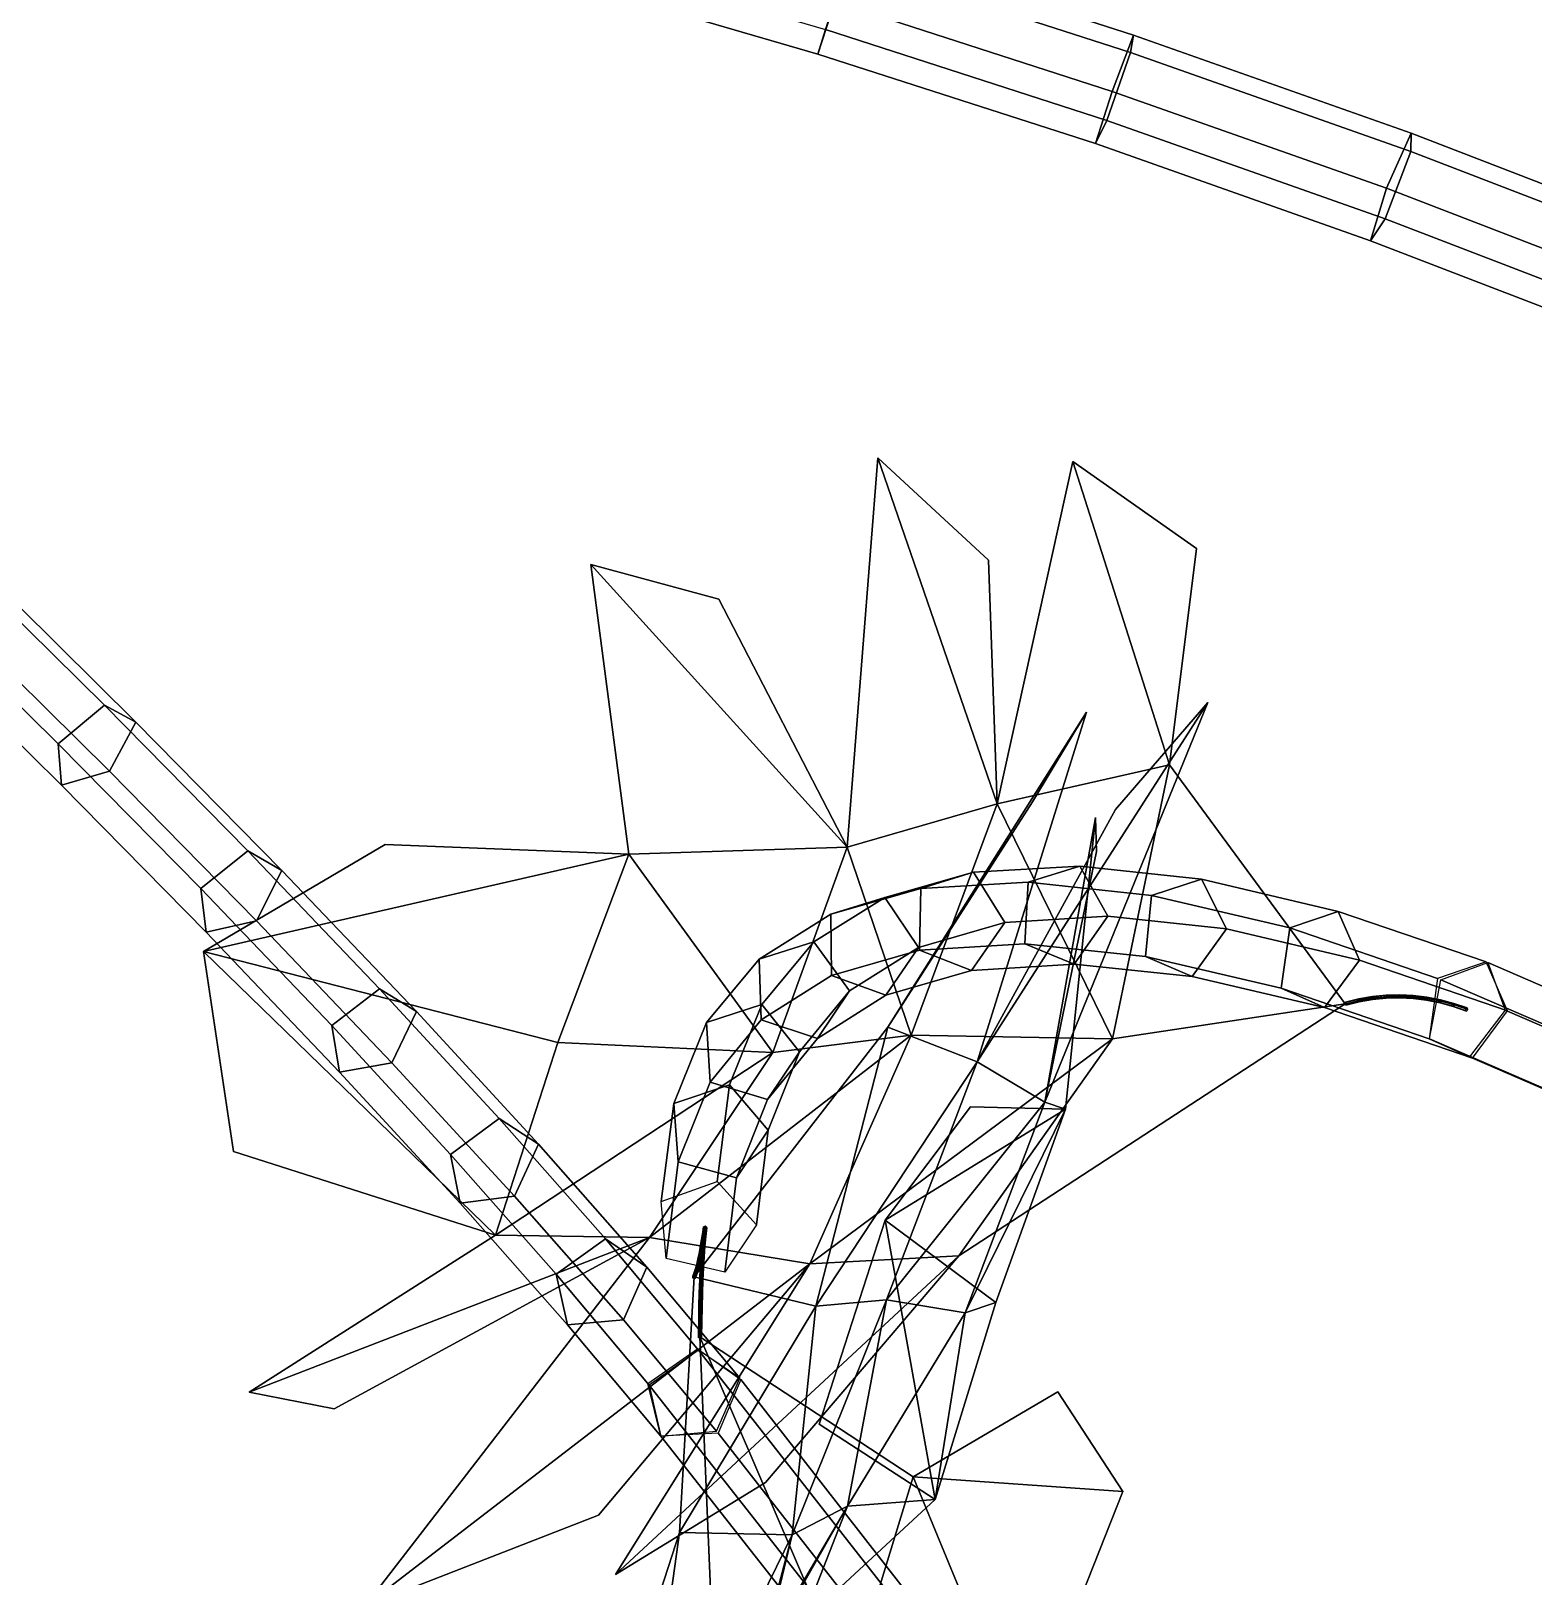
# Model space of a CAD drawing. Header units: metres. Extents: x -349 to 464, y -383 to 362.
# Drawn here: x -123.66 to -89.44, y 3.48 to 38.68 of the extents above; entities that cross this region are included whole.
import ezdxf

# ---------------------------------------------------------------- set-up
doc = ezdxf.new("R2010")
doc.units = ezdxf.units.M

msp = doc.modelspace()

# ---------------------------------------------------------------- linework, layer by layer
at = {"layer": 'Breeder_Leaf', "color": 3}
for points in [[(-105.065, 20.08812, 346.919), (-104.3704, 28.9533, 340.721), (-101.6502, 21.07565, 353.8913)], [(-105.065, 20.08812, 346.919), (-101.6502, 21.07565, 353.8913), (-104.3704, 28.9533, 340.721)], [(-104.3704, 28.9533, 340.721), (-101.8492, 26.6253, 347.8039), (-101.6502, 21.07565, 353.8913)], [(-104.3704, 28.9533, 340.721), (-101.6502, 21.07565, 353.8913), (-101.8492, 26.6253, 347.8039)], [(-101.6502, 21.07565, 353.8913), (-99.9246, 28.8676, 351.2028), (-97.7269, 21.9607, 362.3505)], [(-101.6502, 21.07565, 353.8913), (-97.7269, 21.9607, 362.3505), (-99.9246, 28.8676, 351.2028)], [(-99.9246, 28.8676, 351.2028), (-97.1113, 26.8876, 357.1758), (-97.7269, 21.9607, 362.3505)], [(-99.9246, 28.8676, 351.2028), (-97.7269, 21.9607, 362.3505), (-97.1113, 26.8876, 357.1758)], [(-110.044, 19.9284, 339.5712), (-110.9094, 26.5241, 336.5855), (-105.065, 20.08812, 346.919)], [(-110.044, 19.9284, 339.5712), (-105.065, 20.08812, 346.919), (-110.9094, 26.5241, 336.5855)], [(-110.9094, 26.5241, 336.5855), (-107.9881, 25.7327, 340.5021), (-105.065, 20.08812, 346.919)], [(-110.9094, 26.5241, 336.5855), (-105.065, 20.08812, 346.919), (-107.9881, 25.7327, 340.5021)], [(-100.5656, 14.2786, 298.742), (-96.8495, 23.3848, 294.1859), (-102.1096, 15.1961, 306.3593)], [(-100.5656, 14.2786, 298.742), (-102.1096, 15.1961, 306.3593), (-96.8495, 23.3848, 294.1859)], [(-96.8495, 23.3848, 294.1859), (-98.9585, 20.942, 301.3643), (-102.1096, 15.1961, 306.3593)], [(-96.8495, 23.3848, 294.1859), (-102.1096, 15.1961, 306.3593), (-98.9585, 20.942, 301.3643)], [(-102.1096, 15.1961, 306.3593), (-99.6174, 23.1604, 305.2281), (-104.1378, 15.9852, 315.4696)], [(-102.1096, 15.1961, 306.3593), (-104.1378, 15.9852, 315.4696), (-99.6174, 23.1604, 305.2281)], [(-99.6174, 23.1604, 305.2281), (-100.8481, 21.1202, 311.6961), (-104.1378, 15.9852, 315.4696)], [(-99.6174, 23.1604, 305.2281), (-104.1378, 15.9852, 315.4696), (-100.8481, 21.1202, 311.6961)], [(-99.02153, 15.7242, 364.0315), (-101.6502, 21.07565, 353.8913), (-97.7269, 21.9607, 362.3505)], [(-99.02153, 15.7242, 364.0315), (-97.7269, 21.9607, 362.3505), (-101.6502, 21.07565, 353.8913)], [(-93.7237, 16.5204, 375.5502), (-99.02153, 15.7242, 364.0315), (-97.7269, 21.9607, 362.3505)], [(-93.7237, 16.5204, 375.5502), (-97.7269, 21.9607, 362.3505), (-99.02153, 15.7242, 364.0315)], [(-103.6062, 15.801, 355.2976), (-105.065, 20.08812, 346.919), (-101.6502, 21.07565, 353.8913)], [(-103.6062, 15.801, 355.2976), (-101.6502, 21.07565, 353.8913), (-105.065, 20.08812, 346.919)], [(-99.02153, 15.7242, 364.0315), (-103.6062, 15.801, 355.2976), (-101.6502, 21.07565, 353.8913)], [(-99.02153, 15.7242, 364.0315), (-101.6502, 21.07565, 353.8913), (-103.6062, 15.801, 355.2976)], [(-100.0934, 14.1173, 289.8788), (-99.4074, 20.7602, 286.9519), (-100.5656, 14.2786, 298.742)], [(-100.0934, 14.1173, 289.8788), (-100.5656, 14.2786, 298.742), (-99.4074, 20.7602, 286.9519)], [(-99.4074, 20.7602, 286.9519), (-99.3901, 19.9858, 291.8406), (-100.5656, 14.2786, 298.742)], [(-99.4074, 20.7602, 286.9519), (-100.5656, 14.2786, 298.742), (-99.3901, 19.9858, 291.8406)], [(-119.7307, 17.7104, 333.8248), (-115.5896, 20.1459, 335.812), (-110.044, 19.9284, 339.5712)], [(-119.7307, 17.7104, 333.8248), (-110.044, 19.9284, 339.5712), (-115.5896, 20.1459, 335.812)], [(-106.7639, 15.4124, 348.1786), (-110.044, 19.9284, 339.5712), (-105.065, 20.08812, 346.919)], [(-106.7639, 15.4124, 348.1786), (-105.065, 20.08812, 346.919), (-110.044, 19.9284, 339.5712)], [(-103.6062, 15.801, 355.2976), (-106.7639, 15.4124, 348.1786), (-105.065, 20.08812, 346.919)], [(-103.6062, 15.801, 355.2976), (-105.065, 20.08812, 346.919), (-106.7639, 15.4124, 348.1786)], [(-111.6565, 15.6382, 340.5276), (-119.7307, 17.7104, 333.8248), (-110.044, 19.9284, 339.5712)], [(-111.6565, 15.6382, 340.5276), (-110.044, 19.9284, 339.5712), (-119.7307, 17.7104, 333.8248)], [(-106.7639, 15.4124, 348.1786), (-111.6565, 15.6382, 340.5276), (-110.044, 19.9284, 339.5712)], [(-106.7639, 15.4124, 348.1786), (-110.044, 19.9284, 339.5712), (-111.6565, 15.6382, 340.5276)], [(-113.0817, 11.2503, 341.4132), (-119.7307, 17.7104, 333.8248), (-111.6565, 15.6382, 340.5276)], [(-113.0817, 11.2503, 341.4132), (-111.6565, 15.6382, 340.5276), (-119.7307, 17.7104, 333.8248)], [(-113.0817, 11.2503, 341.4132), (-119.0492, 13.154, 337.7142), (-119.7307, 17.7104, 333.8248)], [(-113.0817, 11.2503, 341.4132), (-119.7307, 17.7104, 333.8248), (-119.0492, 13.154, 337.7142)], [(-102.526, 10.7806, 365.0894), (-99.02153, 15.7242, 364.0315), (-93.7237, 16.5204, 375.5502)], [(-102.526, 10.7806, 365.0894), (-93.7237, 16.5204, 375.5502), (-99.02153, 15.7242, 364.0315)], [(-108.5509, 10.2963, 328.4316), (-105.7802, 9.6323, 316.0517), (-104.1378, 15.9852, 315.4696)], [(-108.5509, 10.2963, 328.4316), (-104.1378, 15.9852, 315.4696), (-105.7802, 9.6323, 316.0517)], [(-105.7802, 9.6323, 316.0517), (-102.1096, 15.1961, 306.3593), (-104.1378, 15.9852, 315.4696)], [(-105.7802, 9.6323, 316.0517), (-104.1378, 15.9852, 315.4696), (-102.1096, 15.1961, 306.3593)], [(-113.0817, 11.2503, 341.4132), (-111.6565, 15.6382, 340.5276), (-106.7639, 15.4124, 348.1786)], [(-113.0817, 11.2503, 341.4132), (-106.7639, 15.4124, 348.1786), (-111.6565, 15.6382, 340.5276)], [(-105.9193, 10.5963, 356.3639), (-109.5687, 11.1974, 349.381), (-103.6062, 15.801, 355.2976)], [(-105.9193, 10.5963, 356.3639), (-103.6062, 15.801, 355.2976), (-109.5687, 11.1974, 349.381)], [(-109.5687, 11.1974, 349.381), (-106.7639, 15.4124, 348.1786), (-103.6062, 15.801, 355.2976)], [(-109.5687, 11.1974, 349.381), (-103.6062, 15.801, 355.2976), (-106.7639, 15.4124, 348.1786)], [(-105.9193, 10.5963, 356.3639), (-103.6062, 15.801, 355.2976), (-99.02153, 15.7242, 364.0315)], [(-105.9193, 10.5963, 356.3639), (-99.02153, 15.7242, 364.0315), (-103.6062, 15.801, 355.2976)], [(-102.526, 10.7806, 365.0894), (-105.9193, 10.5963, 356.3639), (-99.02153, 15.7242, 364.0315)], [(-102.526, 10.7806, 365.0894), (-99.02153, 15.7242, 364.0315), (-105.9193, 10.5963, 356.3639)], [(-109.5687, 11.1974, 349.381), (-113.0817, 11.2503, 341.4132), (-106.7639, 15.4124, 348.1786)], [(-109.5687, 11.1974, 349.381), (-106.7639, 15.4124, 348.1786), (-113.0817, 11.2503, 341.4132)], [(-105.7802, 9.6323, 316.0517), (-104.1747, 9.7777, 306.3199), (-102.1096, 15.1961, 306.3593)], [(-105.7802, 9.6323, 316.0517), (-102.1096, 15.1961, 306.3593), (-104.1747, 9.7777, 306.3199)], [(-104.1747, 9.7777, 306.3199), (-100.5656, 14.2786, 298.742), (-102.1096, 15.1961, 306.3593)], [(-104.1747, 9.7777, 306.3199), (-102.1096, 15.1961, 306.3593), (-100.5656, 14.2786, 298.742)], [(-104.1999, 11.5935, 279.4605), (-102.2572, 14.1735, 283.5346), (-100.0934, 14.1173, 289.8788)], [(-104.1999, 11.5935, 279.4605), (-100.0934, 14.1173, 289.8788), (-102.2572, 14.1735, 283.5346)], [(-101.6773, 9.7156, 289.6842), (-104.1999, 11.5935, 279.4605), (-100.0934, 14.1173, 289.8788)], [(-101.6773, 9.7156, 289.6842), (-100.0934, 14.1173, 289.8788), (-104.1999, 11.5935, 279.4605)], [(-104.1747, 9.7777, 306.3199), (-102.3762, 9.4768, 298.7385), (-100.5656, 14.2786, 298.742)], [(-104.1747, 9.7777, 306.3199), (-100.5656, 14.2786, 298.742), (-102.3762, 9.4768, 298.7385)], [(-102.3762, 9.4768, 298.7385), (-100.0934, 14.1173, 289.8788), (-100.5656, 14.2786, 298.742)], [(-102.3762, 9.4768, 298.7385), (-100.5656, 14.2786, 298.742), (-100.0934, 14.1173, 289.8788)], [(-102.3762, 9.4768, 298.7385), (-101.6773, 9.7156, 289.6842), (-100.0934, 14.1173, 289.8788)], [(-102.3762, 9.4768, 298.7385), (-100.0934, 14.1173, 289.8788), (-101.6773, 9.7156, 289.6842)], [(-103.0633, 5.229, 289.5465), (-105.7072, 6.9434, 282.99), (-104.1999, 11.5935, 279.4605)], [(-103.0633, 5.229, 289.5465), (-104.1999, 11.5935, 279.4605), (-105.7072, 6.9434, 282.99)], [(-103.0633, 5.229, 289.5465), (-104.1999, 11.5935, 279.4605), (-101.6773, 9.7156, 289.6842)], [(-103.0633, 5.229, 289.5465), (-101.6773, 9.7156, 289.6842), (-104.1999, 11.5935, 279.4605)], [(-109.5687, 11.1974, 349.381), (-118.693, 7.6736, 341.3177), (-113.0817, 11.2503, 341.4132)], [(-109.5687, 11.1974, 349.381), (-113.0817, 11.2503, 341.4132), (-118.693, 7.6736, 341.3177)], [(-109.5687, 11.1974, 349.381), (-116.7568, 7.2916, 344.165), (-118.693, 7.6736, 341.3177)], [(-109.5687, 11.1974, 349.381), (-118.693, 7.6736, 341.3177), (-116.7568, 7.2916, 344.165)], [(-105.9193, 10.5963, 356.3639), (-116.0569, 2.7954, 347.3185), (-109.5687, 11.1974, 349.381)], [(-105.9193, 10.5963, 356.3639), (-109.5687, 11.1974, 349.381), (-116.0569, 2.7954, 347.3185)], [(-105.9193, 10.5963, 356.3639), (-110.7301, 4.8682, 352.9446), (-116.0569, 2.7954, 347.3185)], [(-105.9193, 10.5963, 356.3639), (-116.0569, 2.7954, 347.3185), (-110.7301, 4.8682, 352.9446)], [(-102.526, 10.7806, 365.0894), (-110.3481, 3.5168, 357.2239), (-105.9193, 10.5963, 356.3639)], [(-102.526, 10.7806, 365.0894), (-105.9193, 10.5963, 356.3639), (-110.3481, 3.5168, 357.2239)], [(-102.526, 10.7806, 365.0894), (-106.9284, 5.6189, 362.6703), (-110.3481, 3.5168, 357.2239)], [(-102.526, 10.7806, 365.0894), (-110.3481, 3.5168, 357.2239), (-106.9284, 5.6189, 362.6703)], [(-108.889, 4.4741, 314.7993), (-105.7802, 9.6323, 316.0517), (-108.5509, 10.2963, 328.4316)], [(-108.889, 4.4741, 314.7993), (-108.5509, 10.2963, 328.4316), (-105.7802, 9.6323, 316.0517)], [(-108.889, 4.4741, 314.7993), (-106.3236, 4.4222, 305.7937), (-105.7802, 9.6323, 316.0517)], [(-108.889, 4.4741, 314.7993), (-105.7802, 9.6323, 316.0517), (-106.3236, 4.4222, 305.7937)], [(-106.3236, 4.4222, 305.7937), (-104.1747, 9.7777, 306.3199), (-105.7802, 9.6323, 316.0517)], [(-106.3236, 4.4222, 305.7937), (-105.7802, 9.6323, 316.0517), (-104.1747, 9.7777, 306.3199)], [(-106.3236, 4.4222, 305.7937), (-105.0619, 5.07796, 298.0208), (-104.1747, 9.7777, 306.3199)], [(-106.3236, 4.4222, 305.7937), (-104.1747, 9.7777, 306.3199), (-105.0619, 5.07796, 298.0208)], [(-105.0619, 5.07796, 298.0208), (-102.3762, 9.4768, 298.7385), (-104.1747, 9.7777, 306.3199)], [(-105.0619, 5.07796, 298.0208), (-104.1747, 9.7777, 306.3199), (-102.3762, 9.4768, 298.7385)], [(-103.0633, 5.229, 289.5465), (-101.6773, 9.7156, 289.6842), (-102.3762, 9.4768, 298.7385)], [(-103.0633, 5.229, 289.5465), (-102.3762, 9.4768, 298.7385), (-101.6773, 9.7156, 289.6842)], [(-105.0619, 5.07796, 298.0208), (-103.0633, 5.229, 289.5465), (-102.3762, 9.4768, 298.7385)], [(-105.0619, 5.07796, 298.0208), (-102.3762, 9.4768, 298.7385), (-103.0633, 5.229, 289.5465)], [(-107.875, -4.02044, 321.922), (-105.0127, 0.9958, 319.8042), (-108.4224, 8.931, 329.1202)], [(-107.875, -4.02044, 321.922), (-108.4224, 8.931, 329.1202), (-105.0127, 0.9958, 319.8042)], [(-108.4224, 8.931, 329.1202), (-105.0127, 0.9958, 319.8042), (-103.5635, 5.7475, 315.478)], [(-108.4224, 8.931, 329.1202), (-103.5635, 5.7475, 315.478), (-105.0127, 0.9958, 319.8042)], [(-98.7852, 5.4069, 303.074), (-100.2678, 7.6819, 309.4095), (-103.5635, 5.7475, 315.478)], [(-98.7852, 5.4069, 303.074), (-103.5635, 5.7475, 315.478), (-100.2678, 7.6819, 309.4095)], [(-105.0127, 0.9958, 319.8042), (-101.0548, -0.3295, 308.8066), (-103.5635, 5.7475, 315.478)], [(-105.0127, 0.9958, 319.8042), (-103.5635, 5.7475, 315.478), (-101.0548, -0.3295, 308.8066)], [(-101.0548, -0.3295, 308.8066), (-98.7852, 5.4069, 303.074), (-103.5635, 5.7475, 315.478)], [(-101.0548, -0.3295, 308.8066), (-103.5635, 5.7475, 315.478), (-98.7852, 5.4069, 303.074)], [(-106.3236, 4.4222, 305.7937), (-108.4445, -3.5786, 292.4921), (-105.0619, 5.07796, 298.0208)], [(-106.3236, 4.4222, 305.7937), (-105.0619, 5.07796, 298.0208), (-108.4445, -3.5786, 292.4921)], [(-105.0619, 5.07796, 298.0208), (-107.391, 0.984, 289.5388), (-107.2419, 1.364, 286.0985)], [(-105.0619, 5.07796, 298.0208), (-107.2419, 1.364, 286.0985), (-107.391, 0.984, 289.5388)], [(-105.0619, 5.07796, 298.0208), (-107.2419, 1.364, 286.0985), (-103.0633, 5.229, 289.5465)], [(-105.0619, 5.07796, 298.0208), (-103.0633, 5.229, 289.5465), (-107.2419, 1.364, 286.0985)], [(-108.889, 4.4741, 314.7993), (-110.6047, -0.8248, 310.2327), (-109.9119, -2.9095, 303.8335)], [(-108.889, 4.4741, 314.7993), (-109.9119, -2.9095, 303.8335), (-110.6047, -0.8248, 310.2327)], [(-108.889, 4.4741, 314.7993), (-109.9119, -2.9095, 303.8335), (-106.3236, 4.4222, 305.7937)], [(-108.889, 4.4741, 314.7993), (-106.3236, 4.4222, 305.7937), (-109.9119, -2.9095, 303.8335)], [(-106.3236, 4.4222, 305.7937), (-107.7259, -1.4279, 300.1852), (-108.4445, -3.5786, 292.4921)], [(-106.3236, 4.4222, 305.7937), (-108.4445, -3.5786, 292.4921), (-107.7259, -1.4279, 300.1852)]]:
    msp.add_3dface(points, dxfattribs=at)
at = {"layer": 'Breeder_Petiole', "color": 3}
for points in [[(-105.3453, 39.3368, 289.3181), (-111.7027, 41.1948, 288.9673), (-112.105, 40.01114, 289.9932), (-105.7337, 38.1495, 290.345)], [(-105.7337, 38.1495, 290.345), (-112.105, 40.01114, 289.9932), (-112.0175, 40.5935, 291.4993), (-105.5621, 38.7071, 291.8533)], [(-98.5428, 38.5793, 290.2158), (-104.93, 40.6392, 290.182), (-105.3453, 39.3368, 289.3181), (-99.0327, 37.3015, 289.3541)], [(-98.61, 38.1896, 291.7839), (-105.058, 40.269, 291.7511), (-104.93, 40.6392, 290.182), (-98.5428, 38.5793, 290.2158)], [(-99.1524, 36.6406, 291.8879), (-105.5621, 38.7071, 291.8533), (-105.058, 40.269, 291.7511), (-98.61, 38.1896, 291.7839)], [(-99.0327, 37.3015, 289.3541), (-105.3453, 39.3368, 289.3181), (-105.7337, 38.1495, 290.345), (-99.4073, 36.1102, 290.3816)], [(-99.4073, 36.1102, 290.3816), (-105.7337, 38.1495, 290.345), (-105.5621, 38.7071, 291.8533), (-99.1524, 36.6406, 291.8879)], [(-92.2203, 36.346, 289.9312), (-98.5428, 38.5793, 290.2158), (-99.0327, 37.3015, 289.3541), (-92.784, 35.09496, 289.0755)], [(-92.2277, 35.9353, 291.4953), (-98.61, 38.1896, 291.7839), (-98.5428, 38.5793, 290.2158), (-92.2203, 36.346, 289.9312)], [(-92.8077, 34.4002, 291.603), (-99.1524, 36.6406, 291.8879), (-98.61, 38.1896, 291.7839), (-92.2277, 35.9353, 291.4953)], [(-92.784, 35.09496, 289.0755), (-99.0327, 37.3015, 289.3541), (-99.4073, 36.1102, 290.3816), (-93.145, 33.8992, 290.1028)], [(-93.145, 33.8992, 290.1028), (-99.4073, 36.1102, 290.3816), (-99.1524, 36.6406, 291.8879), (-92.8077, 34.4002, 291.603)], [(-85.9819, 33.946, 289.3292), (-92.2203, 36.346, 289.9312), (-92.784, 35.09496, 289.0755), (-86.6182, 32.7234, 288.4832)], [(-85.9301, 33.5126, 290.8864), (-92.2277, 35.9353, 291.4953), (-92.2203, 36.346, 289.9312), (-85.9819, 33.946, 289.3292)], [(-86.5472, 31.9924, 290.9995), (-92.8077, 34.4002, 291.603), (-92.2277, 35.9353, 291.4953), (-85.9301, 33.5126, 290.8864)], [(-86.6182, 32.7234, 288.4832), (-92.784, 35.09496, 289.0755), (-93.145, 33.8992, 290.1028), (-86.9656, 31.523, 289.5096)], [(-86.9656, 31.523, 289.5096), (-93.145, 33.8992, 290.1028), (-92.8077, 34.4002, 291.603), (-86.5472, 31.9924, 290.9995)], [(-123.039, 22.4392, 274.9559), (-126.5158, 25.8676, 272.1775), (-125.4855, 26.7677, 272.0002), (-121.9877, 23.3178, 274.7945)], [(-121.9877, 23.3178, 274.7945), (-125.4855, 26.7677, 272.0002), (-124.8419, 26.4616, 270.819), (-121.2728, 22.9368, 273.6779)], [(-121.2728, 22.9368, 273.6779), (-124.8419, 26.4616, 270.819), (-125.4685, 25.3694, 270.2552), (-121.8755, 21.8191, 273.1386)], [(-122.9686, 21.499, 273.917), (-126.5052, 24.9904, 271.0828), (-126.5158, 25.8676, 272.1775), (-123.039, 22.4392, 274.9559)], [(-121.8755, 21.8191, 273.1386), (-125.4685, 25.3694, 270.2552), (-126.5052, 24.9904, 271.0828), (-122.9686, 21.499, 273.917)], [(-119.7947, 19.1487, 278.151), (-123.039, 22.4392, 274.9559), (-121.9877, 23.3178, 274.7945), (-118.7238, 20.00669, 278.0082)], [(-118.7238, 20.00669, 278.0082), (-121.9877, 23.3178, 274.7945), (-121.2728, 22.9368, 273.6779), (-117.9429, 19.5541, 276.9649)], [(-117.9429, 19.5541, 276.9649), (-121.2728, 22.9368, 273.6779), (-121.8755, 21.8191, 273.1386), (-118.5238, 18.4121, 276.4532)], [(-119.6692, 18.1483, 277.1755), (-122.9686, 21.499, 273.917), (-123.039, 22.4392, 274.9559), (-119.7947, 19.1487, 278.151)], [(-118.5238, 18.4121, 276.4532), (-121.8755, 21.8191, 273.1386), (-122.9686, 21.499, 273.917), (-119.6692, 18.1483, 277.1755)], [(-116.8077, 16.0226, 281.7381), (-119.7947, 19.1487, 278.151), (-118.7238, 20.00669, 278.0082), (-115.7188, 16.8608, 281.6162)], [(-115.7188, 16.8608, 281.6162), (-118.7238, 20.00669, 278.0082), (-117.9429, 19.5541, 276.9649), (-114.8777, 16.3405, 280.6545)], [(-114.8777, 16.3405, 280.6545), (-117.9429, 19.5541, 276.9649), (-118.5238, 18.4121, 276.4532), (-115.4389, 15.1757, 280.1731)], [(-103.3894, 19.144, 359.6236), (-105.4402, 18.5577, 354.1902), (-104.2127, 18.9366, 353.6874), (-102.1863, 19.5151, 359.0597)], [(-102.1863, 19.5151, 359.0597), (-104.2127, 18.9366, 353.6874), (-103.4445, 17.8028, 353.5211), (-101.4754, 18.3703, 358.7643)], [(-100.9445, 19.2884, 364.9219), (-103.3894, 19.144, 359.6236), (-102.1863, 19.5151, 359.0597), (-99.7702, 19.6568, 364.2985)], [(-99.7702, 19.6568, 364.2985), (-102.1863, 19.5151, 359.0597), (-101.4754, 18.3703, 358.7643), (-99.1259, 18.5117, 363.8778)], [(-98.133, 18.9883, 370.0283), (-100.9445, 19.2884, 364.9219), (-99.7702, 19.6568, 364.2985), (-96.9918, 19.359, 369.3476)], [(-96.9918, 19.359, 369.3476), (-99.7702, 19.6568, 364.2985), (-99.1259, 18.5117, 363.8778), (-96.4225, 18.2245, 368.8072)], [(-94.9865, 18.2459, 374.8882), (-98.133, 18.9883, 370.0283), (-96.9918, 19.359, 369.3476), (-93.882, 18.6239, 374.1529)], [(-93.882, 18.6239, 374.1529), (-96.9918, 19.359, 369.3476), (-96.4225, 18.2245, 368.8072), (-93.3955, 17.5106, 373.4994)], [(-116.6321, 14.9654, 280.8328), (-119.6692, 18.1483, 277.1755), (-119.7947, 19.1487, 278.151), (-116.8077, 16.0226, 281.7381)], [(-103.4185, 17.7423, 359.6757), (-105.4261, 17.1624, 354.3359), (-105.4402, 18.5577, 354.1902), (-103.3894, 19.144, 359.6236)], [(-101.0234, 17.8882, 364.8835), (-103.4185, 17.7423, 359.6757), (-103.3894, 19.144, 359.6236), (-100.9445, 19.2884, 364.9219)], [(-98.2678, 17.5975, 369.9037), (-101.0234, 17.8882, 364.8835), (-100.9445, 19.2884, 364.9219), (-98.133, 18.9883, 370.0283)], [(-105.4402, 18.5577, 354.1902), (-107.0737, 17.537, 348.6802), (-105.8265, 17.9286, 348.2393), (-104.2127, 18.9366, 353.6874)], [(-104.2127, 18.9366, 353.6874), (-105.8265, 17.9286, 348.2393), (-105.0108, 16.8165, 348.2049), (-103.4445, 17.8028, 353.5211)], [(-95.1826, 16.8721, 374.6822), (-98.2678, 17.5975, 369.9037), (-98.133, 18.9883, 370.0283), (-94.9865, 18.2459, 374.8882)], [(-115.4389, 15.1757, 280.1731), (-118.5238, 18.4121, 276.4532), (-119.6692, 18.1483, 277.1755), (-116.6321, 14.9654, 280.8328)], [(-105.4261, 17.1624, 354.3359), (-107.0234, 16.156, 348.9216), (-107.0737, 17.537, 348.6802), (-105.4402, 18.5577, 354.1902)], [(-101.4754, 18.3703, 358.7643), (-103.4445, 17.8028, 353.5211), (-104.1901, 16.7126, 353.9197), (-102.2326, 17.2809, 359.1428)], [(-99.1259, 18.5117, 363.8778), (-101.4754, 18.3703, 358.7643), (-102.2326, 17.2809, 359.1428), (-99.8959, 17.425, 364.2374)], [(-96.4225, 18.2245, 368.8072), (-99.1259, 18.5117, 363.8778), (-99.8959, 17.425, 364.2374), (-97.2066, 17.142, 369.1489)], [(-91.6161, 17.09446, 379.3588), (-94.9865, 18.2459, 374.8882), (-93.882, 18.6239, 374.1529), (-90.5117, 17.4724, 378.6236)], [(-90.5117, 17.4724, 378.6236), (-93.882, 18.6239, 374.1529), (-93.3955, 17.5106, 373.4994), (-90.02518, 16.3591, 377.97)], [(-93.3955, 17.5106, 373.4994), (-96.4225, 18.2245, 368.8072), (-97.2066, 17.142, 369.1489), (-94.1947, 16.4341, 373.8246)], [(-91.8122, 15.7206, 379.1529), (-95.1826, 16.8721, 374.6822), (-94.9865, 18.2459, 374.8882), (-91.6161, 17.09446, 379.3588)], [(-107.0737, 17.537, 348.6802), (-108.271, 16.09416, 343.1526), (-107.0091, 16.5032, 342.7738), (-105.8265, 17.9286, 348.2393)], [(-105.8265, 17.9286, 348.2393), (-107.0091, 16.5032, 342.7738), (-106.1564, 15.4232, 342.8724), (-105.0108, 16.8165, 348.2049)], [(-103.4445, 17.8028, 353.5211), (-105.0108, 16.8165, 348.2049), (-105.7463, 15.7272, 348.6241), (-104.1901, 16.7126, 353.9197)], [(-102.2326, 17.2809, 359.1428), (-104.1901, 16.7126, 353.9197), (-105.4261, 17.1624, 354.3359), (-103.4185, 17.7423, 359.6757)], [(-99.8959, 17.425, 364.2374), (-102.2326, 17.2809, 359.1428), (-103.4185, 17.7423, 359.6757), (-101.0234, 17.8882, 364.8835)], [(-97.2066, 17.142, 369.1489), (-99.8959, 17.425, 364.2374), (-101.0234, 17.8882, 364.8835), (-98.2678, 17.5975, 369.9037)], [(-94.1947, 16.4341, 373.8246), (-97.2066, 17.142, 369.1489), (-98.2678, 17.5975, 369.9037), (-95.1826, 16.8721, 374.6822)], [(-107.0234, 16.156, 348.9216), (-108.1921, 14.7349, 343.4908), (-108.271, 16.09416, 343.1526), (-107.0737, 17.537, 348.6802)], [(-90.02518, 16.3591, 377.97), (-93.3955, 17.5106, 373.4994), (-94.1947, 16.4341, 373.8246), (-90.8243, 15.2827, 378.2953)], [(-87.9489, 15.5164, 383.5376), (-91.5399, 17.06807, 379.4494), (-90.4757, 17.4583, 378.663), (-86.8772, 15.903, 382.7596)], [(-86.8772, 15.903, 382.7596), (-90.4757, 17.4583, 378.663), (-90.07879, 16.3766, 377.9042), (-86.4338, 14.8022, 382.0561)], [(-104.1901, 16.7126, 353.9197), (-105.7463, 15.7272, 348.6241), (-107.0234, 16.156, 348.9216), (-105.4261, 17.1624, 354.3359)], [(-88.1685, 14.1501, 383.3075), (-91.8023, 15.7189, 379.1681), (-91.5399, 17.06807, 379.4494), (-87.9489, 15.5164, 383.5376)], [(-114.1009, 13.08597, 285.6892), (-116.8077, 16.0226, 281.7381), (-115.7188, 16.8608, 281.6162), (-112.9956, 13.9056, 285.5905)], [(-112.9956, 13.9056, 285.5905), (-115.7188, 16.8608, 281.6162), (-114.8777, 16.3405, 280.6545), (-112.1006, 13.3218, 284.7179)], [(-105.0108, 16.8165, 348.2049), (-106.1564, 15.4232, 342.8724), (-106.8833, 14.3366, 343.3129), (-105.7463, 15.7272, 348.6241)], [(-90.8243, 15.2827, 378.2953), (-94.1947, 16.4341, 373.8246), (-95.1826, 16.8721, 374.6822), (-91.8122, 15.7206, 379.1529)], [(-93.4423, 16.6197, 375.9142), (-93.7489, 16.5431, 375.5675), (-93.7184, 16.556, 375.5377), (-93.4114, 16.6327, 375.8849)], [(-93.4391, 16.5747, 375.9184), (-93.7443, 16.4983, 375.5733), (-93.7489, 16.5431, 375.5675), (-93.4423, 16.6197, 375.9142)], [(-93.4063, 16.5609, 375.8914), (-93.7111, 16.4847, 375.5469), (-93.7443, 16.4983, 375.5733), (-93.4391, 16.5747, 375.9184)], [(-93.4114, 16.6327, 375.8849), (-93.7184, 16.556, 375.5377), (-93.6952, 16.5201, 375.525), (-93.3893, 16.5966, 375.8709)], [(-93.3893, 16.5966, 375.8709), (-93.6952, 16.5201, 375.525), (-93.7111, 16.4847, 375.5469), (-93.4063, 16.5609, 375.8914)], [(-93.1339, 16.6737, 376.2636), (-93.4423, 16.6197, 375.9142), (-93.4114, 16.6327, 375.8849), (-93.1023, 16.6869, 376.2345)], [(-93.1322, 16.6281, 376.2661), (-93.4391, 16.5747, 375.9184), (-93.4423, 16.6197, 375.9142), (-93.1339, 16.6737, 376.2636)], [(-93.09957, 16.6142, 376.2385), (-93.4063, 16.5609, 375.8914), (-93.4391, 16.5747, 375.9184), (-93.1322, 16.6281, 376.2661)], [(-93.1023, 16.6869, 376.2345), (-93.4114, 16.6327, 375.8849), (-93.3893, 16.5966, 375.8709), (-93.08119, 16.6504, 376.2191)], [(-93.08119, 16.6504, 376.2191), (-93.3893, 16.5966, 375.8709), (-93.4063, 16.5609, 375.8914), (-93.09957, 16.6142, 376.2385)], [(-92.8242, 16.7048, 376.6147), (-93.1339, 16.6737, 376.2636), (-93.1023, 16.6869, 376.2345), (-92.7919, 16.7182, 376.5859)], [(-92.824, 16.6587, 376.6155), (-93.1322, 16.6281, 376.2661), (-93.1339, 16.6737, 376.2636), (-92.8242, 16.7048, 376.6147)], [(-92.7915, 16.6447, 376.5872), (-93.09957, 16.6142, 376.2385), (-93.1322, 16.6281, 376.2661), (-92.824, 16.6587, 376.6155)], [(-92.7919, 16.7182, 376.5859), (-93.1023, 16.6869, 376.2345), (-93.08119, 16.6504, 376.2191), (-92.7718, 16.6812, 376.569)], [(-92.7718, 16.6812, 376.569), (-93.08119, 16.6504, 376.2191), (-93.09957, 16.6142, 376.2385), (-92.7915, 16.6447, 376.5872)], [(-92.5141, 16.7129, 376.9666), (-92.8242, 16.7048, 376.6147), (-92.7919, 16.7182, 376.5859), (-92.481, 16.7263, 376.9381)], [(-92.5153, 16.6665, 376.9658), (-92.824, 16.6587, 376.6155), (-92.8242, 16.7048, 376.6147), (-92.5141, 16.7129, 376.9666)], [(-92.483, 16.6524, 376.9367), (-92.7915, 16.6447, 376.5872), (-92.824, 16.6587, 376.6155), (-92.5153, 16.6665, 376.9658)], [(-92.481, 16.7263, 376.9381), (-92.7919, 16.7182, 376.5859), (-92.7718, 16.6812, 376.569), (-92.462, 16.6891, 376.9197)], [(-92.462, 16.6891, 376.9197), (-92.7718, 16.6812, 376.569), (-92.7915, 16.6447, 376.5872), (-92.483, 16.6524, 376.9367)], [(-92.2069, 16.6513, 377.316), (-92.5153, 16.6665, 376.9658), (-92.5141, 16.7129, 376.9666), (-92.2041, 16.698, 377.3186)], [(-92.1748, 16.6371, 377.2862), (-92.483, 16.6524, 376.9367), (-92.5153, 16.6665, 376.9658), (-92.2069, 16.6513, 377.316)], [(-92.2041, 16.698, 377.3186), (-92.5141, 16.7129, 376.9666), (-92.481, 16.7263, 376.9381), (-92.1704, 16.7115, 377.2903)], [(-92.1524, 16.6741, 377.2704), (-92.462, 16.6891, 376.9197), (-92.483, 16.6524, 376.9367), (-92.1748, 16.6371, 377.2862)], [(-92.1704, 16.7115, 377.2903), (-92.481, 16.7263, 376.9381), (-92.462, 16.6891, 376.9197), (-92.1524, 16.6741, 377.2704)], [(-91.8995, 16.6133, 377.6653), (-92.2069, 16.6513, 377.316), (-92.2041, 16.698, 377.3186), (-91.8952, 16.66, 377.6697)], [(-91.8676, 16.599, 377.6348), (-92.1748, 16.6371, 377.2862), (-92.2069, 16.6513, 377.316), (-91.8995, 16.6133, 377.6653)], [(-91.8952, 16.66, 377.6697), (-92.2041, 16.698, 377.3186), (-92.1704, 16.7115, 377.2903), (-91.8607, 16.6736, 377.6418)], [(-91.8438, 16.6361, 377.6203), (-92.1524, 16.6741, 377.2704), (-92.1748, 16.6371, 377.2862), (-91.8676, 16.599, 377.6348)], [(-91.8607, 16.6736, 377.6418), (-92.1704, 16.7115, 377.2903), (-92.1524, 16.6741, 377.2704), (-91.8438, 16.6361, 377.6203)], [(-91.5938, 16.5524, 378.013), (-91.8995, 16.6133, 377.6653), (-91.8952, 16.66, 377.6697), (-91.588, 16.5992, 378.0191)], [(-91.5622, 16.5382, 377.9817), (-91.8676, 16.599, 377.6348), (-91.8995, 16.6133, 377.6653), (-91.5938, 16.5524, 378.013)], [(-91.588, 16.5992, 378.0191), (-91.8952, 16.66, 377.6697), (-91.8607, 16.6736, 377.6418), (-91.5528, 16.6127, 377.9915)], [(-91.537, 16.5752, 377.9684), (-91.8438, 16.6361, 377.6203), (-91.8676, 16.599, 377.6348), (-91.5622, 16.5382, 377.9817)], [(-91.5528, 16.6127, 377.9915), (-91.8607, 16.6736, 377.6418), (-91.8438, 16.6361, 377.6203), (-91.537, 16.5752, 377.9684)], [(-91.2907, 16.4689, 378.3581), (-91.5938, 16.5524, 378.013), (-91.588, 16.5992, 378.0191), (-91.2832, 16.5156, 378.366)], [(-91.2592, 16.4547, 378.326), (-91.5622, 16.5382, 377.9817), (-91.5938, 16.5524, 378.013), (-91.2907, 16.4689, 378.3581)], [(-91.2832, 16.5156, 378.366), (-91.588, 16.5992, 378.0191), (-91.5528, 16.6127, 377.9915), (-91.2473, 16.5291, 378.3386)], [(-91.2326, 16.4917, 378.3141), (-91.537, 16.5752, 377.9684), (-91.5622, 16.5382, 377.9817), (-91.2592, 16.4547, 378.326)], [(-91.2473, 16.5291, 378.3386), (-91.5528, 16.6127, 377.9915), (-91.537, 16.5752, 377.9684), (-91.2326, 16.4917, 378.3141)], [(-112.1006, 13.3218, 284.7179), (-114.8777, 16.3405, 280.6545), (-115.4389, 15.1757, 280.1731), (-112.6443, 12.136, 284.2693)], [(-108.271, 16.09416, 343.1526), (-109.0183, 14.2457, 337.6667), (-107.7468, 14.6768, 337.3496), (-107.0091, 16.5032, 342.7738)], [(-107.0091, 16.5032, 342.7738), (-107.7468, 14.6768, 337.3496), (-106.8677, 13.639, 337.5809), (-106.1564, 15.4232, 342.8724)], [(-90.99, 16.3627, 378.7007), (-91.2907, 16.4689, 378.3581), (-91.2832, 16.5156, 378.366), (-90.9824, 16.4097, 378.7086)], [(-90.9583, 16.3484, 378.6684), (-91.2592, 16.4547, 378.326), (-91.2907, 16.4689, 378.3581), (-90.99, 16.3627, 378.7007)], [(-90.9824, 16.4097, 378.7086), (-91.2832, 16.5156, 378.366), (-91.2473, 16.5291, 378.3386), (-90.9463, 16.4233, 378.681)], [(-90.9314, 16.3856, 378.6563), (-91.2326, 16.4917, 378.3141), (-91.2592, 16.4547, 378.326), (-90.9583, 16.3484, 378.6684)], [(-90.9463, 16.4233, 378.681), (-91.2473, 16.5291, 378.3386), (-91.2326, 16.4917, 378.3141), (-90.9314, 16.3856, 378.6563)], [(-86.4338, 14.8022, 382.0561), (-90.07879, 16.3766, 377.9042), (-90.8939, 15.3078, 378.2146), (-87.2273, 13.725, 382.3928)], [(-113.8805, 11.9757, 284.8604), (-116.6321, 14.9654, 280.8328), (-116.8077, 16.0226, 281.7381), (-114.1009, 13.08597, 285.6892)], [(-108.1921, 14.7349, 343.4908), (-108.9185, 12.9157, 338.1017), (-109.0183, 14.2457, 337.6667), (-108.271, 16.09416, 343.1526)], [(-105.7463, 15.7272, 348.6241), (-106.8833, 14.3366, 343.3129), (-108.1921, 14.7349, 343.4908), (-107.0234, 16.156, 348.9216)], [(-87.2273, 13.725, 382.3928), (-90.8939, 15.3078, 378.2146), (-91.8023, 15.7189, 379.1681), (-88.1685, 14.1501, 383.3075)], [(-112.6443, 12.136, 284.2693), (-115.4389, 15.1757, 280.1731), (-116.6321, 14.9654, 280.8328), (-113.8805, 11.9757, 284.8604)], [(-106.1564, 15.4232, 342.8724), (-106.8677, 13.639, 337.5809), (-107.5877, 12.5568, 338.043), (-106.8833, 14.3366, 343.3129)], [(-109.0183, 14.2457, 337.6667), (-109.3063, 12.01292, 332.2813), (-108.0304, 12.4705, 332.0248), (-107.7468, 14.6768, 337.3496)], [(-106.8833, 14.3366, 343.3129), (-107.5877, 12.5568, 338.043), (-108.9185, 12.9157, 338.1017), (-108.1921, 14.7349, 343.4908)], [(-107.7468, 14.6768, 337.3496), (-108.0304, 12.4705, 332.0248), (-107.136, 11.4845, 332.3871), (-106.8677, 13.639, 337.5809)], [(-108.9185, 12.9157, 338.1017), (-109.1937, 10.7192, 332.8122), (-109.3063, 12.01292, 332.2813), (-109.0183, 14.2457, 337.6667)], [(-111.6948, 10.3624, 289.9735), (-114.1009, 13.08597, 285.6892), (-112.9956, 13.9056, 285.5905), (-110.5749, 11.1647, 289.9)], [(-110.5749, 11.1647, 289.9), (-112.9956, 13.9056, 285.5905), (-112.1006, 13.3218, 284.7179), (-109.6327, 10.5225, 289.1234)], [(-106.8677, 13.639, 337.5809), (-107.136, 11.4845, 332.3871), (-107.8509, 10.4083, 332.8709), (-107.5877, 12.5568, 338.043)], [(-111.4354, 9.2034, 289.2268), (-113.8805, 11.9757, 284.8604), (-114.1009, 13.08597, 285.6892), (-111.6948, 10.3624, 289.9735)], [(-109.6327, 10.5225, 289.1234), (-112.1006, 13.3218, 284.7179), (-112.6443, 12.136, 284.2693), (-110.1615, 9.3173, 288.7098)], [(-107.5877, 12.5568, 338.043), (-107.8509, 10.4083, 332.8709), (-109.1937, 10.7192, 332.8122), (-108.9185, 12.9157, 338.1017)], [(-110.1615, 9.3173, 288.7098), (-112.6443, 12.136, 284.2693), (-113.8805, 11.9757, 284.8604), (-111.4354, 9.2034, 289.2268)], [(-108.3659, 11.2708, 332.0335), (-108.39, 11.1131, 331.5941), (-108.3468, 11.1288, 331.5861), (-108.3223, 11.2865, 332.0251)], [(-108.3621, 11.2262, 332.0506), (-108.3863, 11.06845, 331.61), (-108.39, 11.1131, 331.5941), (-108.3659, 11.2708, 332.0335)], [(-108.3427, 11.4394, 332.4695), (-108.3659, 11.2708, 332.0335), (-108.3223, 11.2865, 332.0251), (-108.2988, 11.4553, 332.461)], [(-108.3389, 11.3945, 332.4867), (-108.3621, 11.2262, 332.0506), (-108.3659, 11.2708, 332.0335), (-108.3427, 11.4394, 332.4695)], [(-108.3428, 11.4387, 332.4679), (-108.3632, 11.2385, 332.0453), (-108.3197, 11.2538, 332.0359), (-108.2989, 11.4542, 332.4584)], [(-108.3388, 11.3952, 332.4883), (-108.3593, 11.1953, 332.0656), (-108.3632, 11.2385, 332.0453), (-108.3428, 11.4387, 332.4679)], [(-108.2927, 11.3837, 332.4884), (-108.3163, 11.2154, 332.0522), (-108.3621, 11.2262, 332.0506), (-108.3389, 11.3945, 332.4867)], [(-108.2926, 11.3848, 332.491), (-108.3134, 11.1849, 332.0682), (-108.3593, 11.1953, 332.0656), (-108.3388, 11.3952, 332.4883)], [(-108.3223, 11.2865, 332.0251), (-108.3468, 11.1288, 331.5861), (-108.3166, 11.0948, 331.5966), (-108.2919, 11.2525, 332.0366)], [(-108.2988, 11.4553, 332.461), (-108.3223, 11.2865, 332.0251), (-108.2919, 11.2525, 332.0366), (-108.2681, 11.4211, 332.4726)], [(-108.2989, 11.4542, 332.4584), (-108.3197, 11.2538, 332.0359), (-108.2891, 11.2209, 332.05), (-108.2681, 11.4211, 332.4726)], [(-108.2681, 11.4211, 332.4726), (-108.2919, 11.2525, 332.0366), (-108.3163, 11.2154, 332.0522), (-108.2927, 11.3837, 332.4884)], [(-108.2681, 11.4211, 332.4726), (-108.2891, 11.2209, 332.05), (-108.3134, 11.1849, 332.0682), (-108.2926, 11.3848, 332.491)], [(-109.5749, 7.831, 294.6393), (-111.6948, 10.3624, 289.9735), (-110.5749, 11.1647, 289.9), (-108.455, 8.6333, 294.5658)], [(-108.455, 8.6333, 294.5658), (-110.5749, 11.1647, 289.9), (-109.6327, 10.5225, 289.1234), (-107.5128, 7.991, 293.7893)], [(-108.415, 10.9662, 331.1511), (-108.4409, 10.8302, 330.7046), (-108.3982, 10.8459, 330.6973), (-108.3721, 10.9819, 331.1434)], [(-108.4114, 10.9215, 331.1657), (-108.4373, 10.7855, 330.718), (-108.4409, 10.8302, 330.7046), (-108.415, 10.9662, 331.1511)], [(-108.3663, 10.9107, 331.1667), (-108.3926, 10.7747, 330.7186), (-108.4373, 10.7855, 330.718), (-108.4114, 10.9215, 331.1657)], [(-108.39, 11.1131, 331.5941), (-108.415, 10.9662, 331.1511), (-108.3721, 10.9819, 331.1434), (-108.3468, 11.1288, 331.5861)], [(-108.3863, 11.06845, 331.61), (-108.4114, 10.9215, 331.1657), (-108.415, 10.9662, 331.1511), (-108.39, 11.1131, 331.5941)], [(-108.3409, 11.05767, 331.6113), (-108.3663, 10.9107, 331.1667), (-108.4114, 10.9215, 331.1657), (-108.3863, 11.06845, 331.61)], [(-108.3818, 11.01725, 331.632), (-108.3984, 10.7759, 331.2299), (-108.3556, 10.7904, 331.2194), (-108.3386, 11.03216, 331.622)], [(-108.3778, 10.9754, 331.6542), (-108.3943, 10.7356, 331.2539), (-108.3984, 10.7759, 331.2299), (-108.3818, 11.01725, 331.632)], [(-108.3721, 10.9819, 331.1434), (-108.3982, 10.8459, 330.6973), (-108.3686, 10.8118, 330.7059), (-108.3421, 10.9478, 331.153)], [(-108.3322, 10.9654, 331.6574), (-108.3491, 10.7261, 331.2577), (-108.3943, 10.7356, 331.2539), (-108.3778, 10.9754, 331.6542)], [(-108.3421, 10.9478, 331.153), (-108.3686, 10.8118, 330.7059), (-108.3926, 10.7747, 330.7186), (-108.3663, 10.9107, 331.1667)], [(-108.3163, 11.2154, 332.0522), (-108.3409, 11.05767, 331.6113), (-108.3863, 11.06845, 331.61), (-108.3621, 11.2262, 332.0506)], [(-108.3632, 11.2385, 332.0453), (-108.3818, 11.01725, 331.632), (-108.3386, 11.03216, 331.622), (-108.3197, 11.2538, 332.0359)], [(-108.3593, 11.1953, 332.0656), (-108.3778, 10.9754, 331.6542), (-108.3818, 11.01725, 331.632), (-108.3632, 11.2385, 332.0453)], [(-108.3134, 11.1849, 332.0682), (-108.3322, 10.9654, 331.6574), (-108.3778, 10.9754, 331.6542), (-108.3593, 11.1953, 332.0656)], [(-108.3468, 11.1288, 331.5861), (-108.3721, 10.9819, 331.1434), (-108.3421, 10.9478, 331.153), (-108.3166, 11.0948, 331.5966)], [(-108.3166, 11.0948, 331.5966), (-108.3421, 10.9478, 331.153), (-108.3663, 10.9107, 331.1667), (-108.3409, 11.05767, 331.6113)], [(-108.3386, 11.03216, 331.622), (-108.3556, 10.7904, 331.2194), (-108.3253, 10.7597, 331.2365), (-108.3082, 11.00035, 331.6377)], [(-108.3082, 11.00035, 331.6377), (-108.3253, 10.7597, 331.2365), (-108.3491, 10.7261, 331.2577), (-108.3322, 10.9654, 331.6574)], [(-108.2919, 11.2525, 332.0366), (-108.3166, 11.0948, 331.5966), (-108.3409, 11.05767, 331.6113), (-108.3163, 11.2154, 332.0522)], [(-108.3197, 11.2538, 332.0359), (-108.3386, 11.03216, 331.622), (-108.3082, 11.00035, 331.6377), (-108.2891, 11.2209, 332.05)], [(-108.2891, 11.2209, 332.05), (-108.3082, 11.00035, 331.6377), (-108.3322, 10.9654, 331.6574), (-108.3134, 11.1849, 332.0682)], [(-108.4951, 10.5913, 329.8023), (-108.5235, 10.4886, 329.3472), (-108.4818, 10.5042, 329.3411), (-108.4531, 10.607, 329.7958)], [(-108.4918, 10.5467, 329.8134), (-108.5203, 10.4441, 329.357), (-108.5235, 10.4886, 329.3472), (-108.4951, 10.5913, 329.8023)], [(-108.4676, 10.7052, 330.2549), (-108.4951, 10.5913, 329.8023), (-108.4531, 10.607, 329.7958), (-108.4253, 10.7209, 330.248)], [(-108.4642, 10.6606, 330.2671), (-108.4918, 10.5467, 329.8134), (-108.4951, 10.5913, 329.8023), (-108.4676, 10.7052, 330.2549)], [(-108.4198, 10.6497, 330.2674), (-108.4478, 10.5359, 329.8134), (-108.4918, 10.5467, 329.8134), (-108.4642, 10.6606, 330.2671)], [(-108.4531, 10.607, 329.7958), (-108.4818, 10.5042, 329.3411), (-108.453, 10.4702, 329.3469), (-108.424, 10.5729, 329.8026)], [(-108.424, 10.5729, 329.8026), (-108.453, 10.4702, 329.3469), (-108.4766, 10.4332, 329.3567), (-108.4478, 10.5359, 329.8134)], [(-108.4409, 10.8302, 330.7046), (-108.4676, 10.7052, 330.2549), (-108.4253, 10.7209, 330.248), (-108.3982, 10.8459, 330.6973)], [(-108.4373, 10.7855, 330.718), (-108.4642, 10.6606, 330.2671), (-108.4676, 10.7052, 330.2549), (-108.4409, 10.8302, 330.7046)], [(-108.3926, 10.7747, 330.7186), (-108.4198, 10.6497, 330.2674), (-108.4642, 10.6606, 330.2671), (-108.4373, 10.7855, 330.718)], [(-108.4253, 10.7209, 330.248), (-108.4531, 10.607, 329.7958), (-108.424, 10.5729, 329.8026), (-108.3959, 10.6868, 330.2557)], [(-108.3959, 10.6868, 330.2557), (-108.424, 10.5729, 329.8026), (-108.4478, 10.5359, 329.8134), (-108.4198, 10.6497, 330.2674)], [(-108.3982, 10.8459, 330.6973), (-108.4253, 10.7209, 330.248), (-108.3959, 10.6868, 330.2557), (-108.3686, 10.8118, 330.7059)], [(-108.3686, 10.8118, 330.7059), (-108.3959, 10.6868, 330.2557), (-108.4198, 10.6497, 330.2674), (-108.3926, 10.7747, 330.7186)], [(-108.3984, 10.7759, 331.2299), (-108.413, 10.5153, 330.84), (-108.3705, 10.5293, 330.829), (-108.3556, 10.7904, 331.2194)], [(-108.3943, 10.7356, 331.2539), (-108.4089, 10.4764, 330.8658), (-108.413, 10.5153, 330.84), (-108.3984, 10.7759, 331.2299)], [(-108.3491, 10.7261, 331.2577), (-108.364, 10.4674, 330.8701), (-108.4089, 10.4764, 330.8658), (-108.3943, 10.7356, 331.2539)], [(-108.3556, 10.7904, 331.2194), (-108.3705, 10.5293, 330.829), (-108.3404, 10.4998, 330.8476), (-108.3253, 10.7597, 331.2365)], [(-108.3253, 10.7597, 331.2365), (-108.3404, 10.4998, 330.8476), (-108.364, 10.4674, 330.8701), (-108.3491, 10.7261, 331.2577)], [(-109.3156, 6.672, 293.8927), (-111.4354, 9.2034, 289.2268), (-111.6948, 10.3624, 289.9735), (-109.5749, 7.831, 294.6393)], [(-107.5128, 7.991, 293.7893), (-109.6327, 10.5225, 289.1234), (-110.1615, 9.3173, 288.7098), (-108.0416, 6.7858, 293.3756)], [(-108.5527, 10.397, 328.8897), (-108.5829, 10.3169, 328.4301), (-108.5415, 10.3325, 328.4247), (-108.5113, 10.4126, 328.8839)], [(-108.5495, 10.3526, 328.8983), (-108.5798, 10.2723, 328.4377), (-108.5829, 10.3169, 328.4301), (-108.5527, 10.397, 328.8897)], [(-108.5063, 10.3418, 328.8977), (-108.5366, 10.2614, 328.4367), (-108.5798, 10.2723, 328.4377), (-108.5495, 10.3526, 328.8983)], [(-108.5235, 10.4886, 329.3472), (-108.5527, 10.397, 328.8897), (-108.5113, 10.4126, 328.8839), (-108.4818, 10.5042, 329.3411)], [(-108.5203, 10.4441, 329.357), (-108.5495, 10.3526, 328.8983), (-108.5527, 10.397, 328.8897), (-108.5235, 10.4886, 329.3472)], [(-108.4766, 10.4332, 329.3567), (-108.5063, 10.3418, 328.8977), (-108.5495, 10.3526, 328.8983), (-108.5203, 10.4441, 329.357)], [(-108.5113, 10.4126, 328.8839), (-108.5415, 10.3325, 328.4247), (-108.513, 10.2984, 328.4287), (-108.4828, 10.3787, 328.8889)], [(-108.4828, 10.3787, 328.8889), (-108.513, 10.2984, 328.4287), (-108.5366, 10.2614, 328.4367), (-108.5063, 10.3418, 328.8977)], [(-108.4478, 10.5359, 329.8134), (-108.4766, 10.4332, 329.3567), (-108.5203, 10.4441, 329.357), (-108.4918, 10.5467, 329.8134)], [(-108.4818, 10.5042, 329.3411), (-108.5113, 10.4126, 328.8839), (-108.4828, 10.3787, 328.8889), (-108.453, 10.4702, 329.3469)], [(-108.453, 10.4702, 329.3469), (-108.4828, 10.3787, 328.8889), (-108.5063, 10.3418, 328.8977), (-108.4766, 10.4332, 329.3567)], [(-108.4255, 10.2358, 330.4633), (-108.436, 9.9383, 330.1007), (-108.3942, 9.9512, 330.0888), (-108.3834, 10.2493, 330.4519)], [(-108.4214, 10.1986, 330.4908), (-108.4318, 9.9027, 330.1297), (-108.436, 9.9383, 330.1007), (-108.4255, 10.2358, 330.4633)], [(-108.413, 10.5153, 330.84), (-108.4255, 10.2358, 330.4633), (-108.3834, 10.2493, 330.4519), (-108.3705, 10.5293, 330.829)], [(-108.4089, 10.4764, 330.8658), (-108.4214, 10.1986, 330.4908), (-108.4255, 10.2358, 330.4633), (-108.413, 10.5153, 330.84)], [(-108.364, 10.4674, 330.8701), (-108.3768, 10.19, 330.4957), (-108.4214, 10.1986, 330.4908), (-108.4089, 10.4764, 330.8658)], [(-108.3834, 10.2493, 330.4519), (-108.3942, 9.9512, 330.0888), (-108.3645, 9.9244, 330.11), (-108.3535, 10.2211, 330.4718)], [(-108.3535, 10.2211, 330.4718), (-108.3645, 9.9244, 330.11), (-108.3876, 9.8946, 330.1351), (-108.3768, 10.19, 330.4957)], [(-108.3705, 10.5293, 330.829), (-108.3834, 10.2493, 330.4519), (-108.3535, 10.2211, 330.4718), (-108.3404, 10.4998, 330.8476)], [(-108.3404, 10.4998, 330.8476), (-108.3535, 10.2211, 330.4718), (-108.3768, 10.19, 330.4957), (-108.364, 10.4674, 330.8701)], [(-108.436, 9.9383, 330.1007), (-108.4444, 9.6233, 329.7531), (-108.4029, 9.6357, 329.7408), (-108.3942, 9.9512, 330.0888)], [(-108.4318, 9.9027, 330.1297), (-108.4402, 9.5895, 329.7836), (-108.4444, 9.6233, 329.7531), (-108.436, 9.9383, 330.1007)], [(-108.3876, 9.8946, 330.1351), (-108.3963, 9.5819, 329.7894), (-108.4402, 9.5895, 329.7836), (-108.4318, 9.9027, 330.1297)], [(-108.3768, 10.19, 330.4957), (-108.3876, 9.8946, 330.1351), (-108.4318, 9.9027, 330.1297), (-108.4214, 10.1986, 330.4908)], [(-108.3942, 9.9512, 330.0888), (-108.4029, 9.6357, 329.7408), (-108.3734, 9.6103, 329.7631), (-108.3645, 9.9244, 330.11)], [(-108.3645, 9.9244, 330.11), (-108.3734, 9.6103, 329.7631), (-108.3963, 9.5819, 329.7894), (-108.3876, 9.8946, 330.1351)], [(-108.4444, 9.6233, 329.7531), (-108.4506, 9.2917, 329.4212), (-108.4095, 9.3036, 329.4085), (-108.4029, 9.6357, 329.7408)], [(-108.4402, 9.5895, 329.7836), (-108.4464, 9.2597, 329.453), (-108.4506, 9.2917, 329.4212), (-108.4444, 9.6233, 329.7531)], [(-108.3963, 9.5819, 329.7894), (-108.4028, 9.2526, 329.4593), (-108.4464, 9.2597, 329.453), (-108.4402, 9.5895, 329.7836)], [(-108.4029, 9.6357, 329.7408), (-108.4095, 9.3036, 329.4085), (-108.3802, 9.2796, 329.4319), (-108.3734, 9.6103, 329.7631)], [(-108.3734, 9.6103, 329.7631), (-108.3802, 9.2796, 329.4319), (-108.4028, 9.2526, 329.4593), (-108.3963, 9.5819, 329.7894)], [(-108.0416, 6.7858, 293.3756), (-110.1615, 9.3173, 288.7098), (-111.4354, 9.2034, 289.2268), (-109.3156, 6.672, 293.8927)], [(-108.4506, 9.2917, 329.4212), (-108.455, 8.9444, 329.1058), (-108.4139, 8.9558, 329.0927), (-108.4095, 9.3036, 329.4085)], [(-108.4464, 9.2597, 329.453), (-108.4507, 8.9141, 329.1392), (-108.455, 8.9444, 329.1058), (-108.4506, 9.2917, 329.4212)], [(-108.4028, 9.2526, 329.4593), (-108.4072, 8.9074, 329.1459), (-108.4507, 8.9141, 329.1392), (-108.4464, 9.2597, 329.453)], [(-108.4095, 9.3036, 329.4085), (-108.4139, 8.9558, 329.0927), (-108.3845, 8.9331, 329.1173), (-108.3802, 9.2796, 329.4319)], [(-108.3802, 9.2796, 329.4319), (-108.3845, 8.9331, 329.1173), (-108.4072, 8.9074, 329.1459), (-108.4028, 9.2526, 329.4593)], [(-105.308, 2.4059, 306.4426), (-109.6075, 7.8741, 294.5576), (-108.4749, 8.6604, 294.5111), (-104.2633, 3.2753, 306.2057)], [(-104.2633, 3.2753, 306.2057), (-108.4749, 8.6604, 294.5111), (-107.4927, 7.965, 293.8368), (-103.3351, 2.6308, 305.4142)], [(-105.0157, 1.2026, 305.7833), (-109.3153, 6.6708, 293.8982), (-109.6075, 7.8741, 294.5576), (-105.308, 2.4059, 306.4426)], [(-103.3351, 2.6308, 305.4142), (-107.4927, 7.965, 293.8368), (-108.009, 6.7424, 293.4601), (-103.7974, 1.3572, 305.1547)], [(-103.7974, 1.3572, 305.1547), (-108.009, 6.7424, 293.4601), (-109.3153, 6.6708, 293.8982), (-105.0157, 1.2026, 305.7833)]]:
    msp.add_3dface(points, dxfattribs=at)

doc.saveas('drawing.dxf')
